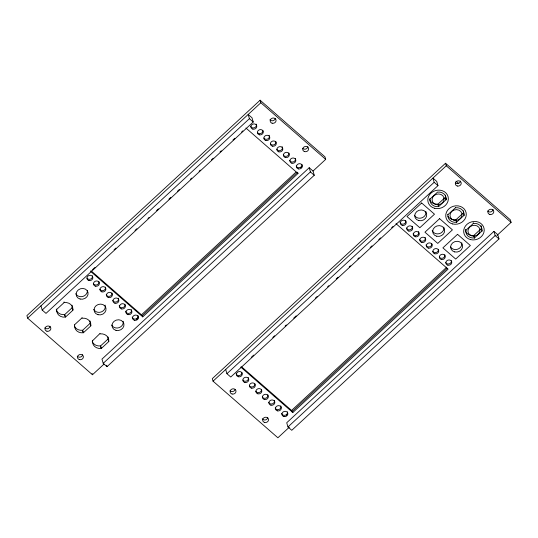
<?xml version="1.0" encoding="UTF-8"?>
<svg xmlns="http://www.w3.org/2000/svg" width="538" height="538" viewBox="0 0 538 538"><rect width="100%" height="100%" fill="white"/><g stroke="black" fill="none" stroke-linecap="round" stroke-linejoin="round"><path stroke-width="0.81" d="M429.949 199.121L437.562 192.086A8.231 7.263 -16.2 0 1 446.19 199.611L438.571 206.646A8.231 7.263 -16.2 0 1 429.949 199.121L429.875 198.65M455.41 207.433L455.504 207.749A8.231 7.263 -16.2 0 1 464.126 215.274L456.513 222.308A8.231 7.263 -16.2 0 1 447.885 214.783L447.811 214.312M473.305 222.934L473.44 223.411A8.231 7.263 -16.2 0 1 482.068 230.936L474.449 237.971A8.231 7.263 -16.2 0 1 465.827 230.446L465.659 229.659M313.029 171.057L309.209 167.721L101.978 359.108L103.202 363.325L107.022 366.66L314.253 175.274L313.029 171.057L325.692 159.362L324.952 156.834L260.116 100.223L26.9 315.611L27.633 318.14L92.469 374.751L103.982 364.118M27.633 318.14L260.856 102.758L260.116 100.223M42.186 310.049L249.417 118.669L248.193 114.446L252.013 117.782L253.237 121.998L46.006 313.385L42.186 310.049L40.962 305.833M92.502 269.693L94.97 267.42M114.069 249.78L115.912 248.072M135.011 230.439L136.86 228.731M147.95 218.489L149.187 217.352M156.578 210.519L158.428 208.818M168.898 199.141L170.748 197.433M177.527 191.178L179.376 189.47M190.465 179.228L191.696 178.091M199.087 171.266L200.324 170.122M211.414 159.88L213.256 158.179M220.035 151.918L221.266 150.781M232.974 139.967L234.824 138.259M241.602 132.005L242.833 130.862M56.685 309.437L64.116 302.578L63.975 302.1M90.095 323.372L82.664 330.231L83.403 332.766L90.835 325.9L90.115 323.217A8.231 7.263 -16.2 0 0 89.954 320.877M136.457 319.451L138.3 317.75M141.992 314.34L296.021 172.093M300.715 167.755L301.872 166.686M142.731 316.869L142.362 315.604L297.615 172.221L297.985 173.485L142.731 316.869L90.653 271.401M103.202 363.325L310.433 171.938L309.209 167.721M496.91 235.496L511.1 222.389L510.367 219.86L445.531 163.249L212.308 378.638L213.048 381.166L277.884 437.777L289.336 427.192M213.048 381.166L446.264 165.785L445.531 163.249M226.928 373.688L434.166 182.308L432.935 178.091L436.755 181.427L437.979 185.644L230.748 377.024L226.928 373.688L225.704 369.471M251.226 357.373L253.687 355.093M272.786 337.461L274.636 335.752M285.106 326.075L286.344 324.939M293.735 318.113L296.196 315.833M315.295 298.2L317.144 296.492M327.622 286.821L328.853 285.678M336.243 278.852L338.093 277.144M349.182 266.902L350.413 265.765M357.81 258.939L359.041 257.803M370.131 247.561L371.98 245.853M378.759 239.592L380.601 237.883M391.698 227.641L392.928 226.505M457.771 183.512L458.302 183.014L455.962 181.205M447.905 214.628L455.504 207.749M463.373 212.9L455.948 219.76L456.681 222.288M465.841 230.291L473.44 223.411M481.315 228.563L473.884 235.422L474.617 237.951M286.31 415.316L287.467 414.247M292.087 409.983L446.728 267.164M291.804 411.846L447.098 268.428M240.748 367.044L292.82 412.511L448.08 269.128L396.008 223.66M493.958 231.367L286.72 422.747L287.951 426.964L291.764 430.299L499.002 238.919L497.771 234.702L493.958 231.367L495.182 235.583L499.002 238.919M287.951 426.964L495.182 235.583M446.264 165.785L511.1 222.389M434.166 182.308L437.979 185.644M260.856 102.758L325.692 159.362M249.417 118.669L253.237 121.998M310.433 171.938L314.253 175.274M245.913 128.017L297.985 173.485M241.636 366.876L292.457 411.247L292.82 412.511M90.915 270.688L142.362 315.604M482.048 231.091L481.328 228.408A8.231 7.263 -16.2 0 0 481.059 225.678M473.131 222.954L473.272 223.431M474.449 237.971L473.716 235.442A8.231 7.263 -16.2 0 1 465.652 231.387M464.112 215.429L463.393 212.745A8.231 7.263 -16.2 0 0 463.319 210.788M465.639 229.813L465.827 230.446M456.513 222.308L455.773 219.78A8.231 7.263 -16.2 0 1 447.892 216.081M446.19 199.611L445.451 197.083A8.231 7.263 -16.2 0 0 445.383 195.126M446.17 199.766L445.437 197.238L438.006 204.097L438.739 206.626M438.571 206.646L437.838 204.117A8.231 7.263 -16.2 0 1 429.62 199.692M100.068 333.567L100.162 333.883A8.231 7.263 -16.2 0 1 108.79 341.415L108.051 338.879A8.231 7.263 -16.2 0 0 107.977 336.923M99.9 333.587L92.563 340.762L92.428 340.292L92.549 340.917A8.231 7.263 -16.2 0 0 101.171 348.449L100.438 345.914A8.231 7.263 -16.2 0 1 92.213 341.489M106.611 365.255L107.022 366.66M82.085 317.743L82.227 318.22A8.231 7.263 -16.2 0 1 90.848 325.752M81.964 317.924L74.533 324.784M92.106 373.48L92.469 374.751M74.513 324.939L74.607 325.255A8.231 7.263 -16.2 0 0 83.235 332.787L82.496 330.251A8.231 7.263 -16.2 0 1 74.439 326.196M64.15 302.08L64.284 302.558A8.231 7.263 -16.2 0 1 72.912 310.09L72.173 307.554A8.231 7.263 -16.2 0 0 72.018 305.214M56.53 309.115L56.672 309.592A8.231 7.263 -16.2 0 0 65.293 317.124L64.56 314.589A8.231 7.263 -16.2 0 1 56.208 309.787M82.65 354.69A2.986 2.629 -16.2 0 1 80.391 357.084A2.986 2.629 -16.2 0 1 77.25 356.149M50.108 326.27A2.986 2.629 -16.2 0 1 47.976 328.631A2.986 2.629 -16.2 0 1 44.862 327.924M87.364 290.493A6.059 5.346 -16.2 0 1 82.785 296.465A6.059 5.346 -16.2 0 1 75.818 293.687M105.078 305.086A6.059 5.346 -16.2 0 1 101.312 311.939A6.059 5.346 -16.2 0 1 93.76 309.35M123.162 321.273A6.059 5.346 -16.2 0 1 118.959 327.703A6.059 5.346 -16.2 0 1 111.696 325.013M307.877 146.692A2.986 2.629 -16.2 0 1 305.745 149.046A2.986 2.629 -16.2 0 1 302.632 148.34M275.274 118.548A2.986 2.629 -16.2 0 1 272.921 120.707A2.986 2.629 -16.2 0 1 269.921 119.739M92.381 275.745A2.986 2.629 -16.2 0 1 90.66 279.061A2.986 2.629 -16.2 0 1 86.927 278.072M98.958 281.683A2.986 2.629 -16.2 0 1 96.894 284.851A2.986 2.629 -16.2 0 1 93.316 283.526M105.401 287.11A2.986 2.629 -16.2 0 1 103.545 290.486A2.986 2.629 -16.2 0 1 99.826 289.209M111.978 293.055A2.986 2.629 -16.2 0 1 109.765 296.263A2.986 2.629 -16.2 0 1 106.235 294.649M118.32 298.234A2.986 2.629 -16.2 0 1 116.564 301.852A2.986 2.629 -16.2 0 1 112.745 300.332M124.924 304.158A2.986 2.629 -16.2 0 1 122.785 307.628A2.986 2.629 -16.2 0 1 119.18 305.759M131.339 309.599A2.986 2.629 -16.2 0 1 129.288 313.311A2.986 2.629 -16.2 0 1 125.65 311.172M137.943 315.53A2.986 2.629 -16.2 0 1 135.805 318.994A2.986 2.629 -16.2 0 1 132.2 317.124M256.202 124.117A2.986 2.629 -16.2 0 1 254.447 127.735A2.986 2.629 -16.2 0 1 250.627 126.215M262.921 130.573A2.986 2.629 -16.2 0 1 260.943 133.424A2.986 2.629 -16.2 0 1 257.5 132.583M269.094 135.253A2.986 2.629 -16.2 0 1 267.863 138.918A2.986 2.629 -16.2 0 1 263.869 138.058M275.9 141.669A2.986 2.629 -16.2 0 1 273.97 144.783A2.986 2.629 -16.2 0 1 270.379 143.74M282.114 146.618A2.986 2.629 -16.2 0 1 280.755 150.351A2.986 2.629 -16.2 0 1 276.761 149.194M288.913 153.034A2.986 2.629 -16.2 0 1 286.848 156.202A2.986 2.629 -16.2 0 1 283.27 154.877M295.355 158.461A2.986 2.629 -16.2 0 1 293.358 161.884A2.986 2.629 -16.2 0 1 289.686 160.317M301.932 164.406A2.986 2.629 -16.2 0 1 299.727 167.607A2.986 2.629 -16.2 0 1 296.189 166M460.481 181.077A2.986 2.629 -16.2 0 1 458.484 183.391A2.986 2.629 -16.2 0 1 455.417 182.9M493.03 209.497A2.986 2.629 -16.2 0 1 490.77 211.891A2.986 2.629 -16.2 0 1 487.623 210.957M461.792 242.799A6.059 5.346 -16.2 0 1 457.872 249.128A6.059 5.346 -16.2 0 1 450.575 247.003M443.85 227.137A6.059 5.346 -16.2 0 1 439.364 233.653A6.059 5.346 -16.2 0 1 432.189 230.378M425.914 211.474A6.059 5.346 -16.2 0 1 421.711 217.903A6.059 5.346 -16.2 0 1 414.448 215.213M235.207 389.351A2.986 2.629 -16.2 0 1 232.988 391.476A2.986 2.629 -16.2 0 1 230.015 390.729M267.756 417.764A2.986 2.629 -16.2 0 1 265.254 419.949A2.986 2.629 -16.2 0 1 262.255 418.746M451.362 260.661A2.986 2.629 -16.2 0 1 449.297 263.822A2.986 2.629 -16.2 0 1 445.72 262.504M444.785 254.716A2.986 2.629 -16.2 0 1 443.063 258.038A2.986 2.629 -16.2 0 1 439.331 257.043M438.342 249.296A2.986 2.629 -16.2 0 1 436.412 252.409A2.986 2.629 -16.2 0 1 432.821 251.36M431.88 243.875A2.986 2.629 -16.2 0 1 429.331 246.888A2.986 2.629 -16.2 0 1 426.022 244.945M425.155 237.426A2.986 2.629 -16.2 0 1 423.258 241.091A2.986 2.629 -16.2 0 1 419.512 239.262M418.524 231.508A2.986 2.629 -16.2 0 1 417.031 235.301A2.986 2.629 -16.2 0 1 413.076 233.842M412.236 226.303A2.986 2.629 -16.2 0 1 410.097 229.766A2.986 2.629 -16.2 0 1 406.493 227.897M405.632 220.372A2.986 2.629 -16.2 0 1 403.729 224.043A2.986 2.629 -16.2 0 1 399.983 222.214M287.373 411.785A2.986 2.629 -16.2 0 1 285.234 415.249A2.986 2.629 -16.2 0 1 281.63 413.379M280.762 405.854A2.986 2.629 -16.2 0 1 279.007 409.472A2.986 2.629 -16.2 0 1 275.194 407.952M274.353 400.42A2.986 2.629 -16.2 0 1 272.363 403.836A2.986 2.629 -16.2 0 1 268.684 402.269M267.843 394.737A2.986 2.629 -16.2 0 1 265.994 398.107A2.986 2.629 -16.2 0 1 262.268 396.836M261.407 389.31A2.986 2.629 -16.2 0 1 259.336 392.471A2.986 2.629 -16.2 0 1 255.765 391.153M254.938 383.897A2.986 2.629 -16.2 0 1 252.826 386.795A2.986 2.629 -16.2 0 1 249.376 385.692M248.22 377.441A2.986 2.629 -16.2 0 1 246.734 380.938A2.986 2.629 -16.2 0 1 242.867 380.01M241.918 372.525A2.986 2.629 -16.2 0 1 239.37 375.537A2.986 2.629 -16.2 0 1 236.068 373.594M72.159 307.709L64.728 314.569L65.461 317.104L72.892 310.238L72.159 307.709M108.037 339.034L100.606 345.894L101.339 348.429L108.77 341.563L108.037 339.034M421.664 203.001L407.01 216.538L419.822 227.729L434.482 214.191L421.664 203.001M439.607 218.663L424.946 232.201L437.757 243.391L452.418 229.854L439.607 218.663M457.542 234.326L442.882 247.863L455.699 259.054L470.36 245.516L457.542 234.326M79.476 359.633A2.986 2.629 -16.2 0 0 83.356 356.405A2.986 2.629 -16.2 0 0 78.521 355.174A2.986 2.629 -16.2 0 0 79.476 359.633M46.927 331.22A2.986 2.629 -16.2 0 0 50.814 327.985A2.986 2.629 -16.2 0 0 45.979 326.761A2.986 2.629 -16.2 0 0 46.927 331.22M80.128 299.047A6.059 5.346 -16.2 0 0 88.017 292.484A6.059 5.346 -16.2 0 0 78.198 289.989A6.059 5.346 -16.2 0 0 80.128 299.047M98.064 314.71A6.059 5.346 -16.2 0 0 105.959 308.146A6.059 5.346 -16.2 0 0 96.134 305.651A6.059 5.346 -16.2 0 0 98.064 314.71M116.006 330.372A6.059 5.346 -16.2 0 0 123.895 323.809A6.059 5.346 -16.2 0 0 114.076 321.314A6.059 5.346 -16.2 0 0 116.006 330.372M88.931 280.5A2.986 2.629 -16.2 0 0 92.818 277.265A2.986 2.629 -16.2 0 0 87.983 276.041A2.986 2.629 -16.2 0 0 88.931 280.5M95.441 286.182A2.986 2.629 -16.2 0 0 99.328 282.954A2.986 2.629 -16.2 0 0 94.493 281.724A2.986 2.629 -16.2 0 0 95.441 286.182M101.951 291.872A2.986 2.629 -16.2 0 0 105.838 288.637A2.986 2.629 -16.2 0 0 101.003 287.406A2.986 2.629 -16.2 0 0 101.951 291.872M108.461 297.554A2.986 2.629 -16.2 0 0 112.348 294.32A2.986 2.629 -16.2 0 0 107.513 293.089A2.986 2.629 -16.2 0 0 108.461 297.554M114.971 303.237A2.986 2.629 -16.2 0 0 118.858 300.002A2.986 2.629 -16.2 0 0 114.022 298.772A2.986 2.629 -16.2 0 0 114.971 303.237M121.48 308.92A2.986 2.629 -16.2 0 0 125.361 305.685A2.986 2.629 -16.2 0 0 120.525 304.454A2.986 2.629 -16.2 0 0 121.48 308.92M127.99 314.602A2.986 2.629 -16.2 0 0 131.871 311.368A2.986 2.629 -16.2 0 0 127.035 310.137A2.986 2.629 -16.2 0 0 127.99 314.602M134.5 320.285A2.986 2.629 -16.2 0 0 138.38 317.05A2.986 2.629 -16.2 0 0 133.545 315.826A2.986 2.629 -16.2 0 0 134.5 320.285M304.696 151.635A2.986 2.629 -16.2 0 0 308.583 148.407A2.986 2.629 -16.2 0 0 303.748 147.177A2.986 2.629 -16.2 0 0 304.696 151.635M272.154 123.222A2.986 2.629 -16.2 0 0 276.034 119.987A2.986 2.629 -16.2 0 0 271.199 118.763A2.986 2.629 -16.2 0 0 272.154 123.222M252.853 129.12A2.986 2.629 -16.2 0 0 256.74 125.885A2.986 2.629 -16.2 0 0 251.905 124.655A2.986 2.629 -16.2 0 0 252.853 129.12M259.363 134.803A2.986 2.629 -16.2 0 0 263.25 131.568A2.986 2.629 -16.2 0 0 258.415 130.344A2.986 2.629 -16.2 0 0 259.363 134.803M265.873 140.485A2.986 2.629 -16.2 0 0 269.753 137.251A2.986 2.629 -16.2 0 0 264.918 136.027A2.986 2.629 -16.2 0 0 265.873 140.485M272.383 146.168A2.986 2.629 -16.2 0 0 276.263 142.933A2.986 2.629 -16.2 0 0 271.428 141.709A2.986 2.629 -16.2 0 0 272.383 146.168M278.892 151.851A2.986 2.629 -16.2 0 0 282.773 148.616A2.986 2.629 -16.2 0 0 277.938 147.392A2.986 2.629 -16.2 0 0 278.892 151.851M285.402 157.533A2.986 2.629 -16.2 0 0 289.283 154.298A2.986 2.629 -16.2 0 0 284.447 153.074A2.986 2.629 -16.2 0 0 285.402 157.533M291.905 163.216A2.986 2.629 -16.2 0 0 295.792 159.988A2.986 2.629 -16.2 0 0 290.957 158.757A2.986 2.629 -16.2 0 0 291.905 163.216M298.415 168.905A2.986 2.629 -16.2 0 0 302.302 165.67A2.986 2.629 -16.2 0 0 297.467 164.44A2.986 2.629 -16.2 0 0 298.415 168.905M457.327 186.027A2.986 2.629 -16.2 0 0 461.187 182.772A2.986 2.629 -16.2 0 0 456.338 181.575A2.986 2.629 -16.2 0 0 457.327 186.027M489.876 214.447A2.986 2.629 -16.2 0 0 493.729 211.185A2.986 2.629 -16.2 0 0 488.881 209.995A2.986 2.629 -16.2 0 0 489.876 214.447M454.677 251.912A6.059 5.346 -16.2 0 0 462.519 245.294A6.059 5.346 -16.2 0 0 452.666 242.867A6.059 5.346 -16.2 0 0 454.677 251.912M436.742 236.249A6.059 5.346 -16.2 0 0 444.576 229.632A6.059 5.346 -16.2 0 0 434.731 227.204A6.059 5.346 -16.2 0 0 436.742 236.249M418.799 220.587A6.059 5.346 -16.2 0 0 426.641 213.969A6.059 5.346 -16.2 0 0 416.789 211.542A6.059 5.346 -16.2 0 0 418.799 220.587M447.865 265.167A2.986 2.629 -16.2 0 0 451.725 261.905A2.986 2.629 -16.2 0 0 446.876 260.715A2.986 2.629 -16.2 0 0 447.865 265.167M441.362 259.484A2.986 2.629 -16.2 0 0 445.215 256.222A2.986 2.629 -16.2 0 0 440.366 255.025A2.986 2.629 -16.2 0 0 441.362 259.484M434.852 253.795A2.986 2.629 -16.2 0 0 438.705 250.54A2.986 2.629 -16.2 0 0 433.857 249.343A2.986 2.629 -16.2 0 0 434.852 253.795M428.342 248.112A2.986 2.629 -16.2 0 0 432.196 244.857A2.986 2.629 -16.2 0 0 427.347 243.66A2.986 2.629 -16.2 0 0 428.342 248.112M421.832 242.43A2.986 2.629 -16.2 0 0 425.692 239.175A2.986 2.629 -16.2 0 0 420.844 237.978A2.986 2.629 -16.2 0 0 421.832 242.43M415.323 236.747A2.986 2.629 -16.2 0 0 419.183 233.485A2.986 2.629 -16.2 0 0 414.334 232.295A2.986 2.629 -16.2 0 0 415.323 236.747M408.813 231.064A2.986 2.629 -16.2 0 0 412.673 227.803A2.986 2.629 -16.2 0 0 407.824 226.612A2.986 2.629 -16.2 0 0 408.813 231.064M402.303 225.382A2.986 2.629 -16.2 0 0 406.163 222.12A2.986 2.629 -16.2 0 0 401.314 220.93A2.986 2.629 -16.2 0 0 402.303 225.382M232.107 394.024A2.986 2.629 -16.2 0 0 235.96 390.77A2.986 2.629 -16.2 0 0 231.111 389.573A2.986 2.629 -16.2 0 0 232.107 394.024M264.649 422.444A2.986 2.629 -16.2 0 0 268.509 419.183A2.986 2.629 -16.2 0 0 263.66 417.992A2.986 2.629 -16.2 0 0 264.649 422.444M283.95 416.546A2.986 2.629 -16.2 0 0 287.803 413.285A2.986 2.629 -16.2 0 0 282.954 412.095A2.986 2.629 -16.2 0 0 283.95 416.546M277.44 410.864A2.986 2.629 -16.2 0 0 281.3 407.602A2.986 2.629 -16.2 0 0 276.451 406.412A2.986 2.629 -16.2 0 0 277.44 410.864M270.93 405.181A2.986 2.629 -16.2 0 0 274.79 401.92A2.986 2.629 -16.2 0 0 269.941 400.729A2.986 2.629 -16.2 0 0 270.93 405.181M264.42 399.499A2.986 2.629 -16.2 0 0 268.28 396.237A2.986 2.629 -16.2 0 0 263.432 395.047A2.986 2.629 -16.2 0 0 264.42 399.499M257.91 393.816A2.986 2.629 -16.2 0 0 261.771 390.554A2.986 2.629 -16.2 0 0 256.922 389.364A2.986 2.629 -16.2 0 0 257.91 393.816M251.401 388.133A2.986 2.629 -16.2 0 0 255.261 384.872A2.986 2.629 -16.2 0 0 250.412 383.681A2.986 2.629 -16.2 0 0 251.401 388.133M244.891 382.451A2.986 2.629 -16.2 0 0 248.751 379.189A2.986 2.629 -16.2 0 0 243.902 377.992A2.986 2.629 -16.2 0 0 244.891 382.451M238.381 376.761A2.986 2.629 -16.2 0 0 242.241 373.506A2.986 2.629 -16.2 0 0 237.392 372.309A2.986 2.629 -16.2 0 0 238.381 376.761M436.13 204.588A6.059 5.346 -16.2 0 0 443.964 197.964A6.059 5.346 -16.2 0 0 434.112 195.543A6.059 5.346 -16.2 0 0 436.13 204.588M434.744 208.3A10.377 9.153 -16.2 0 0 448.161 196.969A10.377 9.153 -16.2 0 0 431.301 192.826A10.377 9.153 -16.2 0 0 434.744 208.3M472.001 235.913A6.059 5.346 -16.2 0 0 479.842 229.289A6.059 5.346 -16.2 0 0 469.99 226.868A6.059 5.346 -16.2 0 0 472.001 235.913M470.622 239.625A10.377 9.153 -16.2 0 0 484.032 228.294A10.377 9.153 -16.2 0 0 467.179 224.151A10.377 9.153 -16.2 0 0 470.622 239.625M454.065 220.25A6.059 5.346 -16.2 0 0 461.9 213.626A6.059 5.346 -16.2 0 0 452.055 211.205A6.059 5.346 -16.2 0 0 454.065 220.25M452.687 223.963A10.377 9.153 -16.2 0 0 466.096 212.631A10.377 9.153 -16.2 0 0 449.243 208.488A10.377 9.153 -16.2 0 0 452.687 223.963"/></g></svg>
